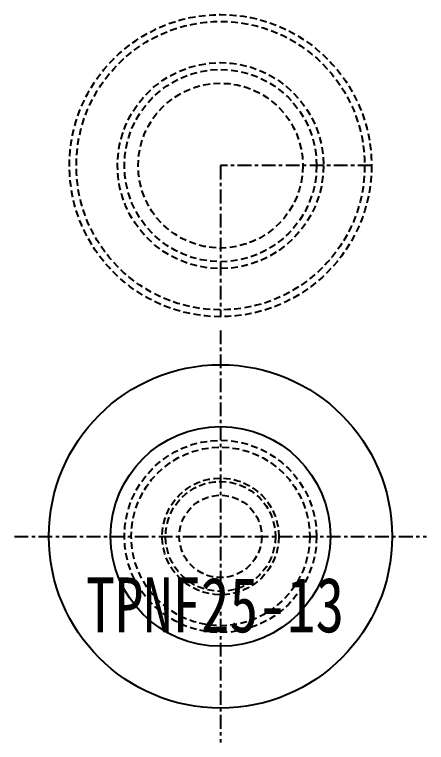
# Model space of a CAD drawing. Extents: x -554 to 592, y -350 to 391.
# Drawn here: x -115 to -85, y 235 to 288 of the extents above; entities that cross this region are included whole.
import ezdxf
from ezdxf.enums import TextEntityAlignment as Align

# ---------------------------------------------------------------- set-up
doc = ezdxf.new("R2010")
doc.units = 0
doc.linetypes.add('CENTER', pattern=[1.75, 1, -0.25, 0.25, -0.25])
doc.linetypes.add('DASHED', pattern=[0.75, 0.5, -0.25])
doc.layers.add('L13', color=7, linetype='CONTINUOUS')
doc.layers.add('L8', color=7, linetype='CONTINUOUS')

msp = doc.modelspace()

# ---------------------------------------------------------------- linework, layer by layer
at = {"layer": 'L13', "color": 96, "linetype": 'CONTINUOUS'}
msp.add_circle((-100, 250), 8, dxfattribs=at)
at = {"layer": 'L13', "color": 251, "linetype": 'DASHED'}
msp.add_circle((-100, 250), 6.5, dxfattribs=at)
at = {"layer": 'L13', "color": 96, "linetype": 'DASHED'}
for radius in [4, 3]:
    msp.add_circle((-100, 250), radius, dxfattribs=at)
at = {"layer": 'L8', "color": 251, "linetype": 'CENTER'}
for p, q in [((-100, 277), (-100, 266)), ((-89, 277), (-100, 277))]:
    msp.add_line(p, q, dxfattribs=at)
at = {"layer": 'L8', "color": 96, "linetype": 'CENTER'}
for p, q in [((-100, 265), (-100, 235)), ((-115, 250), (-85, 250))]:
    msp.add_line(p, q, dxfattribs=at)
at = {"layer": 'L8', "color": 251, "linetype": 'DASHED'}
for radius in [11, 10.5, 7.5, 7, 6]:
    msp.add_circle((-100, 277), radius, dxfattribs=at)
at = {"layer": 'L8', "color": 96, "linetype": 'CONTINUOUS'}
msp.add_circle((-100, 250), 12.5, dxfattribs=at)
at = {"layer": 'L8', "color": 7, "linetype": 'DASHED'}
for radius in [7, 4.25]:
    msp.add_circle((-100, 250), radius, dxfattribs=at)

# ---------------------------------------------------------------- texts
at = {"layer": 'L13', "color": 2, "linetype": 'CONTINUOUS', "width": 0.5}
msp.add_text('TPNF25-13', height=4, dxfattribs=at).set_placement((-109.788693, 243.017111), (-90.988693, 243.017111), align=Align.ALIGNED)

doc.saveas('drawing.dxf')
